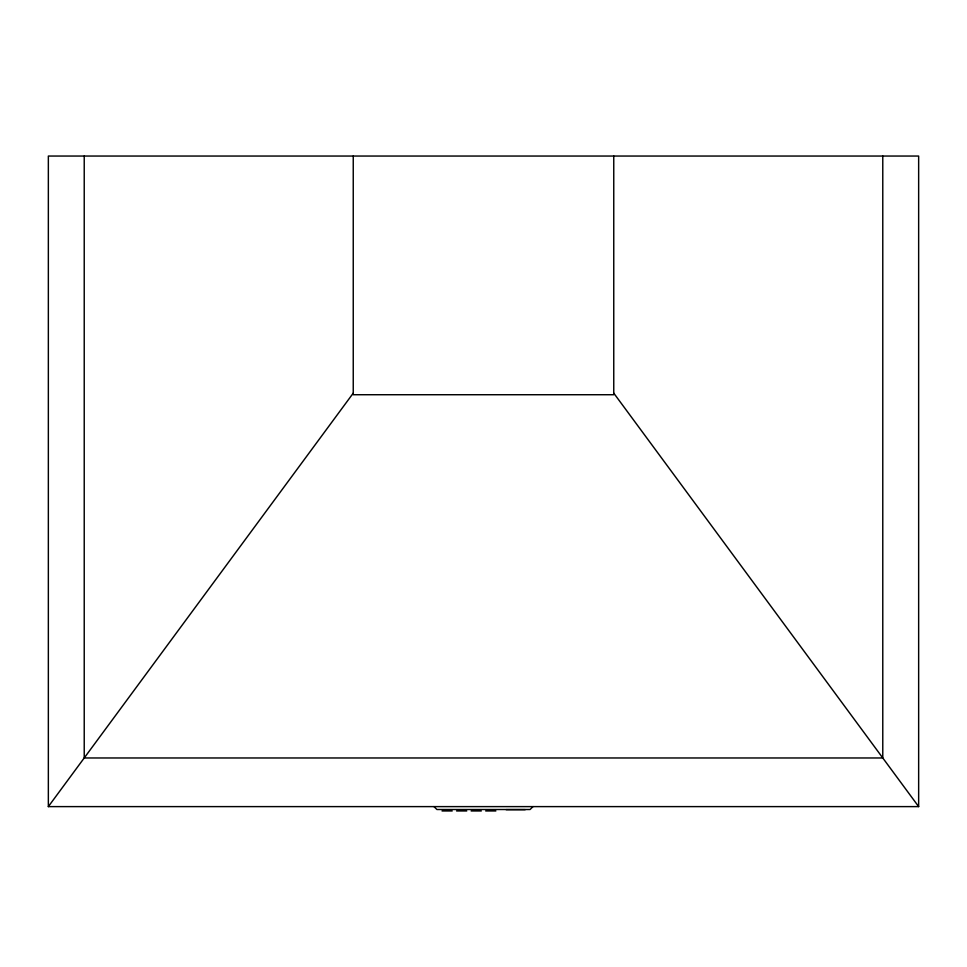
<?xml version="1.0" encoding="UTF-8"?>
<svg xmlns="http://www.w3.org/2000/svg" width="967" height="967" viewBox="0 0 967 967"><rect width="100%" height="100%" fill="white"/><g stroke="black" fill="none" stroke-linecap="round" stroke-linejoin="round"><path stroke-width="1.45" d="M48.35 806.611L48.35 156.05L918.65 156.05L918.65 806.611L48.35 806.611L353.245 393.146M532.986 806.611L530.073 809.512L436.927 809.512L434.014 806.611M506.14 809.657L525.214 809.657M442.028 810.95L452.205 810.95M456.581 810.95L466.759 810.95M471.134 810.95L481.312 810.95M485.688 810.95L495.866 810.95M613.755 393.146L918.65 806.611M882.774 156.05L882.774 757.971L84.226 757.971L84.226 156.05M613.755 156.05L613.755 394.729L353.245 394.729L353.245 156.05"/></g></svg>
